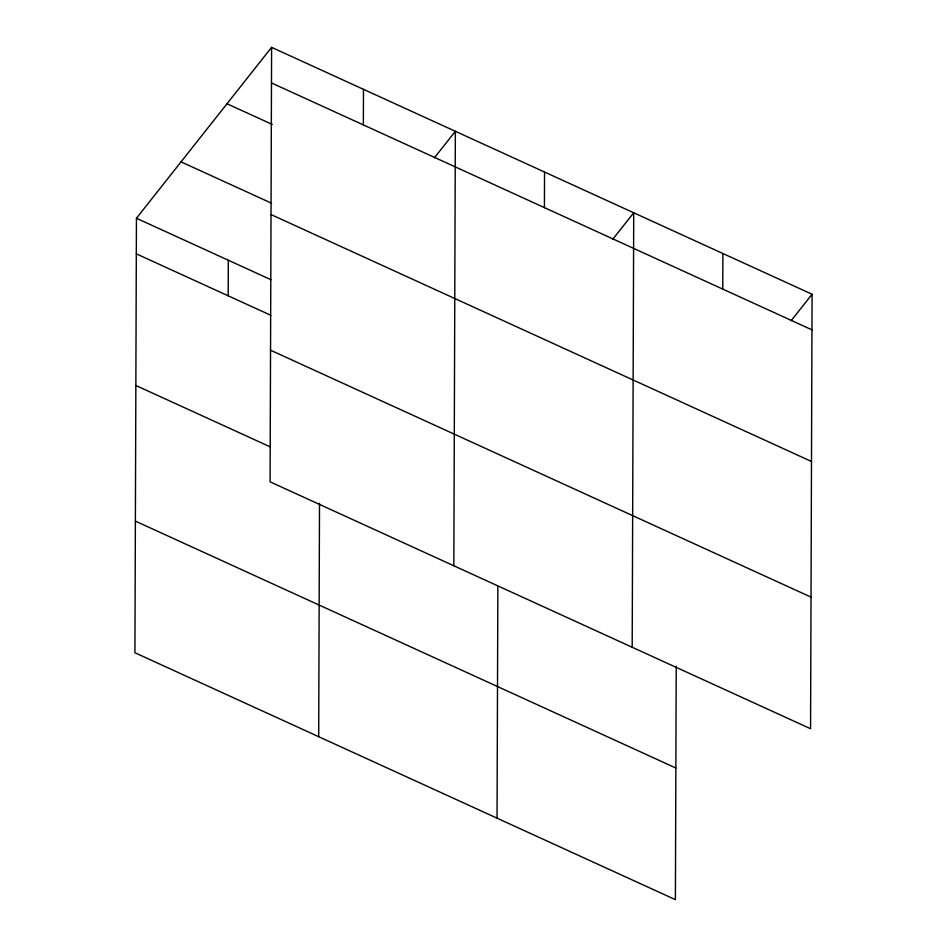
<?xml version="1.0" encoding="UTF-8"?>
<svg xmlns="http://www.w3.org/2000/svg" width="947" height="947" viewBox="0 0 947 947"><rect width="100%" height="100%" fill="white"/><g stroke="black" fill="none" stroke-linecap="round" stroke-linejoin="round"><path stroke-width="1.42" d="M271.6 47.35L270.084 481.834L810.561 728.74L812.076 294.257L271.6 47.35L136.439 218.26L134.924 652.743L675.4 899.65L676.217 666.297M228.203 295.819L228.322 260.236M318.689 736.695L319.506 503.331M363.352 124.909L363.482 89.326M453.838 565.785L455.353 131.302L434.424 157.77M497.045 818.172L497.862 586.288M544.418 207.618L544.537 172.034M632.194 647.263L633.721 212.779L612.78 239.248M722.774 289.095L722.892 253.512M791.136 320.725L812.076 294.257M271.469 82.934L811.946 329.84M226.996 103.756L272.274 124.436M181.043 161.866L271.588 203.226M271.008 214.567L811.484 461.473M136.439 218.26L270.937 279.696M136.321 253.843L270.806 315.28M270.534 350.201L811.011 597.107M135.859 385.476L270.357 446.925M135.385 521.11L675.862 768.017"/></g></svg>
